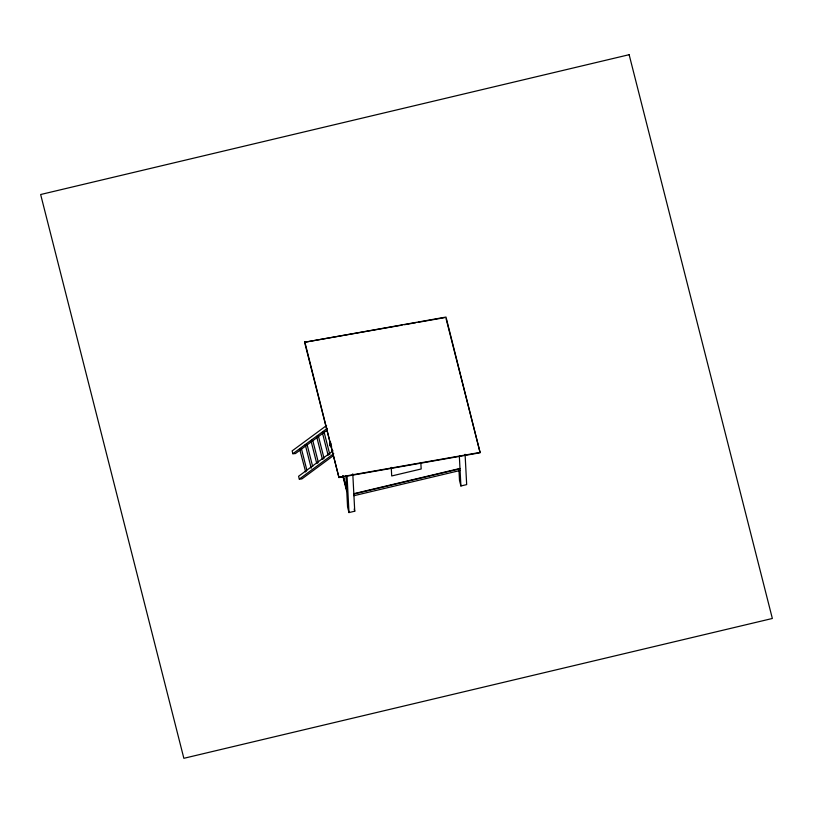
<?xml version="1.0" encoding="UTF-8"?>
<svg xmlns="http://www.w3.org/2000/svg" width="813" height="813" viewBox="0 0 813 813"><rect width="100%" height="100%" fill="white"/><g stroke="black" fill="none" stroke-linecap="round" stroke-linejoin="round"><path stroke-width="1.22" d="M311.216 468.197L305.312 444.945L305.952 444.548L307.08 444.528L312.68 466.56M307.08 444.528L305.312 444.945M316.704 463.319L310.983 440.768L312.294 440.229M312.304 440.229L311.013 440.829M305.637 471.804L299.651 449.122L300.312 448.715L301.42 448.715L306.847 470.077M301.42 448.715L300.525 449.183M322.375 459.132L316.643 436.581L317.304 436.185L318.411 436.175L323.838 457.536M305.373 471.672L306.034 471.266M328.035 454.955L322.314 432.404L323.198 431.937L324.082 431.998L329.804 454.548M304.59 342.253L446.002 317.06L480.148 452.76L338.96 477.556L304.59 342.253L402.039 325.129M338.96 477.556L304.814 341.856M328.076 454.884L328.93 454.487M326.602 425.473L292.141 450.9L292.863 453.725L295.393 453.573L326.816 430.392M292.863 453.725L327.324 428.299M333.045 450.849L298.584 476.276L299.306 479.091L301.847 478.938L333.259 455.758M299.306 479.091L333.767 453.664M322.497 458.979L324.021 458.623M317.141 462.993L318.025 462.78M353.828 493.684L459.985 468.461M353.848 494.019L460.006 468.796M353.929 495.706L460.097 470.483M345.932 475.717L347.578 507.048L348.98 512.576L354.742 511.204L352.791 473.847M458.939 469.731L459.508 480.453L460.91 485.981L466.672 484.609L465.087 454.284M323.188 432.465L322.344 432.465M317.527 436.642L316.674 436.642M404.539 324.692L415.789 322.72M418.289 322.283L444.528 317.67M339.184 477.16L480.371 452.363M300.302 449.223L299.682 449.183M312.71 440.29L318.178 461.713M446.083 318.686L479.833 451.53M354.183 508.999L354.742 511.204M343.228 476.052L346.653 489.528M343.249 476.388L346.673 489.873M342.72 475.625L346.765 491.55M459.345 456.235L460.91 485.981M420.849 462.851L421.175 468.979L391.703 475.961L391.246 467.373M347.07 476.215L348.98 512.576M331.775 446.967A3.008 2.886 -3 0 1 330.535 442.109M331.328 444.061A1.697 1.626 -3 0 1 330.901 443.329M331.104 446.581A2.906 2.785 -3 0 1 330.617 442.191M629.14 54.695L40.65 194.52L183.86 758.305L772.35 618.48L629.14 54.695"/></g></svg>
